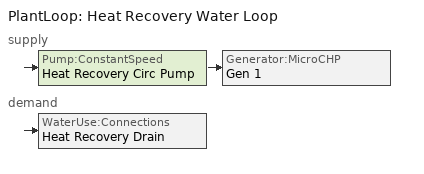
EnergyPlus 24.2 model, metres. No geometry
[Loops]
PlantLoop 'Heat Recovery Water Loop'
 supply: Pump:ConstantSpeed 'Heat Recovery Circ Pump' > Generator:MicroCHP 'Gen 1'
 demand: WaterUse:Connections 'Heat Recovery Drain'
[Building]
Test Harness for MicroCogen: Loads convergence tolerance value=0.001; Maximum number of warmup days=25; Minimum number of warmup days=6; North axis=0; Solar distribution=FullInteriorAndExterior; Temperature convergence tolerance value=0.005; Terrain=Suburbs
[Site:Location]
CHICAGO_OHARE_INTL_IL_USA Design_Conditions: Elevation=201; Latitude=41.98; Longitude=-87.9; Time zone=-6
[Site:WaterMainsTemperature]
Annual average outdoor air temperature=9.69; Calculation method=Schedule; Maximum difference in monthly average outdoor air temperatures=28.1; Temperature schedule=HOT WATER SETPOINTs Annex42 ICE_SE
[SizingPeriod:DesignDay] Barometric pressure=99063; Day of month=21; Daylight saving time indicator=No; Humidity condition type=WetBulb; Rain indicator=No; Snow indicator=No; Solar model indicator=ASHRAEClearSky
Name | Daily dry bulb temperature range | Day type | Maximum dry bulb temperature | Month | Sky clearness | Wetbulb or dewpoint at maximum dry bulb | Wind direction | Wind speed
CHICAGO_IL_USA Annual Cooling 1% Design Conditions DB/MCWB | 10.7 | SummerDesignDay | 31.5 | 7 | 1 | 23 | 230 | 5.3
CHICAGO_IL_USA Annual Heating 99% Design Conditions DB | 0 | WinterDesignDay | -17.3 | 1 | 0 | -17.3 | 270 | 4.9
[ElectricLoadCenter:Distribution]
Electric Load Center: Electrical buss type=AlternatingCurrent; Generator demand limit scheme purchased electric demand limit=0; Generator list=Micro-Generators; Generator operation scheme type=TrackSchedule; Generator track schedule name scheme schedule=Electric Load Profile Sched
[ElectricLoadCenter:Generators]
Micro-Generators: Generator availability schedule name 1=Always_ON; Generator name 1=Gen 1; Generator object type 1=Generator:MicroCHP; Generator rated electric power output 1=3400
[Generator:FuelSupply]
Test Fuel Supply: Compressor heat loss factor=1; Compressor power multiplier function of fuel rate curve=NullCubic; Constituent 1 molar fraction=1; Constituent 1=Methane; Fuel temperature modeling mode=TemperatureFromAirNode; Fuel type=GaseousConstituents; Number of constituents in gaseous constituent fuel supply=1
[Generator:MicroCHP]
Gen 1: Zone=GARAGE ZONE; Availability schedule=Generator Availability Sched; Generator fuel supply=Test Fuel Supply; Performance parameters=Test Microcogen Params
[Generator:MicroCHP:NonNormalizedParameters]
Test Microcogen Params: Aggregated thermal mass of energy conversion portion of generator=20000; Aggregated thermal mass of heat recovery portion of generator=20000; Air flow rate curve=Combustion Air Flow; Cool down delay time=0; Cool down power=0; Cooling water flow rate curve=Cooling water flow rate; Cooling water flow rate mode=PlantControl; Electrical efficiency curve=Electrical Efficiency Curve; Heat exchanger u factor times area value=50; Maximum cooling water temperature=100; Maximum electric power=1000; Maximum fuel flow rate of change=1e+09; Maximum net electrical power rate of change=1e+09; Minimum cooling water flow rate=0; Minimum electric power=0; Nominal engine operating temperature=150; Restart mode=MandatoryCoolDown; Skin loss radiative fraction=0.5; Skin loss u factor times area value=0; Standby power=0; Thermal efficiency curve=Thermal Efficiency Curve; Warm up delay time=0; Warm up fuel flow rate coefficient=1; Warm up fuel flow rate limit ratio=10; Warm up mode=TimeDelay; Warm up power coefficient=1
[PlantEquipmentList]
CHP plant: Gen 1, Generator:MicroCHP
[PlantEquipmentOperation:Uncontrolled]
CHP test: Equipment list=CHP plant
[PlantEquipmentOperationSchemes]
Recovery Loop Operation: Control scheme 1=CHP test; Control scheme 1 schedule=Always_ON
[PlantLoop]
Heat Recovery Water Loop: Fluid type=Water; Load distribution scheme=Optimal; Maximum loop flow rate=0.00015; Maximum loop temperature=98; Minimum loop flow rate=0; Minimum loop temperature=10; Plant equipment operation scheme=Recovery Loop Operation; Plant loop volume=Autocalculate
[Pump:ConstantSpeed]
Heat Recovery Circ Pump: Design flow rate=0.00015; Design power consumption=0; Design pump head=50000; Fraction of motor inefficiencies to fluid stream=0; Motor efficiency=0.87; Pump control type=Continuous
[SetpointManager:Scheduled]
Heat Recovery Water Loop Setpoint Manager: Control variable=Temperature; Schedule=HOT WATER SETPOINTs Annex42 ICE_SE; Setpoint node or nodelist=Heat Recovery Water Loop Setpoint Node List
[ThermostatSetpoint:DualSetpoint]
Tight setpoint: Cooling setpoint temperature schedule=Dual setpointUpper; Heating setpoint temperature schedule=Dual setpointlower
[WaterUse:Connections]
Heat Recovery Drain: Water use equipment name 1=Heat Recovery Drain
[WaterUse:Equipment]
Heat Recovery Drain: Flow rate fraction schedule=Annex 42 ICE_SE test 201 flow schedule; Peak flow rate=0.00015
[Zone]
GARAGE ZONE: Ceiling height=4; Multiplier=1; Type=1; Volume=50
[ZoneControl:Thermostat]
Garage Zone Thermostat: Zone or zonelist=GARAGE ZONE; Control 1=Tight setpoint; Control type schedule=Zone Control Type Sched
[Zone equipment]
GARAGE ZONE: Zone1Air
[ZoneHVAC:IdealLoadsAirSystem]
Zone1Air: Cooling limit=NoLimit; Dehumidification control type=ConstantSupplyHumidityRatio; Heating limit=NoLimit; Humidification control type=ConstantSupplyHumidityRatio; Maximum cooling air flow rate=2; Maximum heating air flow rate=2; Maximum heating supply air humidity ratio=0.0085; Maximum heating supply air temperature=50; Minimum cooling supply air humidity ratio=0.0085; Minimum cooling supply air temperature=13
[ZoneInfiltration:DesignFlowRate]
GARAGE ZONE: Constant term coefficient=1; Design flow rate=0.1; Design flow rate calculation method=Flow/Zone; Schedule=INF-SCHED; Temperature term coefficient=0; Velocity squared term coefficient=0; Velocity term coefficient=0; Zone or zonelist or space or spacelist=GARAGE ZONE
[Curve:Biquadratic]
Cooling water flow rate: Maximum value of x=1e+12; Maximum value of y=1e+12; Minimum value of x=0; Minimum value of y=0; Coefficient1 constant=0; Coefficient2 x=0; Coefficient3 x 2=0; Coefficient4 y=0; Coefficient5 y 2=0; Coefficient6 x y=0
[Curve:Cubic]
NullCubic: Maximum value of x=0; Minimum value of x=0; Coefficient1 constant=0; Coefficient2 x=0; Coefficient3 x 2=0; Coefficient4 x 3=0
[Curve:Quadratic]
Combustion Air Flow: Maximum value of x=1e+12; Minimum value of x=0; Coefficient1 constant=1.5e-05; Coefficient2 x=2; Coefficient3 x 2=-10000
[Curve:Triquadratic] Maximum value of x=1e+09; Maximum value of y=1e+09; Maximum value of z=1e+09; Minimum value of x=0; Minimum value of y=0; Minimum value of z=0; Coefficient2 x 2=0; Coefficient3 x=0; Coefficient4 y 2=0; Coefficient5 y=0; Coefficient6 z 2=0; Coefficient7 z=0; Coefficient8 x 2 y 2=0; Coefficient9 x y=0; Coefficient10 x y 2=0; Coefficient11 x 2 y=0; Coefficient12 x 2 z 2=0; Coefficient13 x z=0; Coefficient14 x z 2=0; Coefficient15 x 2 z=0; Coefficient16 y 2 z 2=0; Coefficient17 y z=0; Coefficient18 y z 2=0; Coefficient19 y 2 z=0; Coefficient20 x 2 y 2 z 2=0; Coefficient21 x 2 y 2 z=0; Coefficient22 x 2 y z 2=0; Coefficient23 x y 2 z 2=0; Coefficient24 x 2 y z=0; Coefficient25 x y 2 z=0; Coefficient26 x y z 2=0; Coefficient27 x y z=0
Name | Coefficient1 constant
Electrical Efficiency Curve | 0.25
Thermal Efficiency Curve | 0.5
[Schedule:Compact]
Always_ON; Annex 42 ICE_SE test 201 flow schedule; INF-SCHED: THROUGH: 12/31, FOR: AllDays, UNTIL: 24:00, 1
Dual setpointUpper: Through: 12/31, For: AllDays, Until: 24:00, 20.01
Dual setpointlower: Through: 12/31, For: AllDays, Until: 24:00, 19.99
Electric Load Profile Sched: THROUGH: 12/31, FOR: AllDays, UNTIL:  1:00, 0, UNTIL:  3:00, 1000, UNTIL: 24:00, 0
Generator Availability Sched: THROUGH: 12/31, FOR: AllDays, UNTIL:  1:00, 0, UNTIL: 3:00, 1, UNTIL: 24:00, 0
HOT WATER SETPOINTs Annex42 ICE_SE: THROUGH: 12/31, FOR: AllDays, UNTIL: 24:00, 25
Zone Control Type Sched: Through: 12/31, For: AllDays, Until: 24:00, 4
